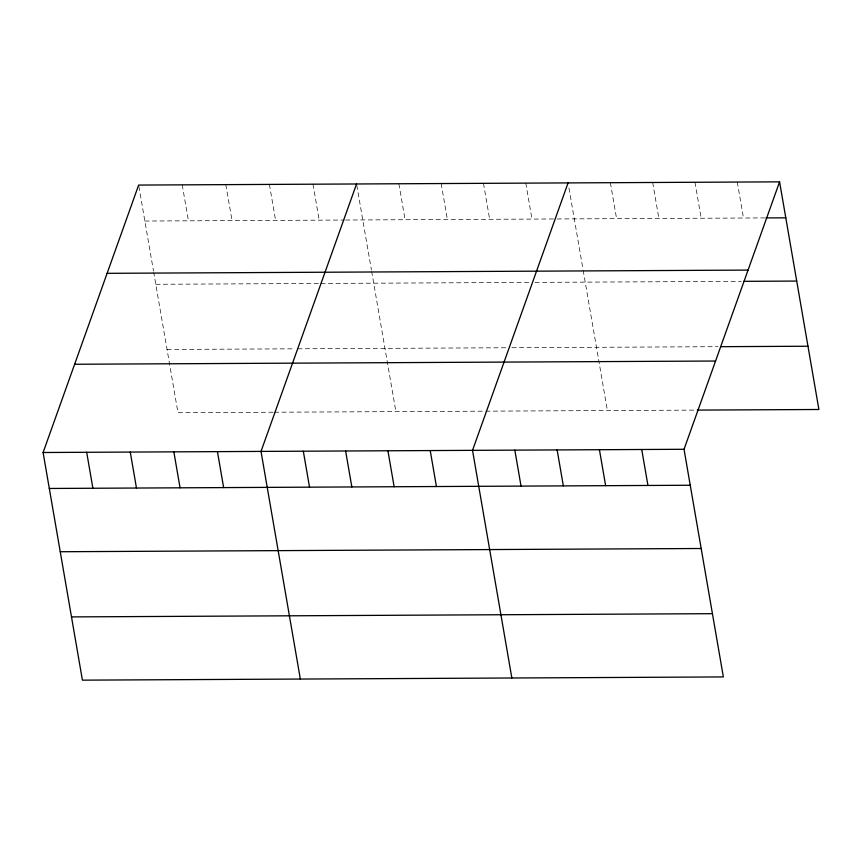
<?xml version="1.0" encoding="UTF-8"?>
<svg xmlns="http://www.w3.org/2000/svg" width="862" height="862" viewBox="0 0 862 862"><rect width="100%" height="100%" fill="white"/><g stroke="black" fill="none" stroke-linecap="round" stroke-linejoin="round"><path stroke-width="0.65" stroke-dasharray="4.31 3.23" d="M144.859 221.038L344.283 220.036M345.608 220.025L555.774 218.97M557.1 218.959L764.637 217.914M155.785 284.288L319.554 283.469M320.869 283.458L529.688 282.413M534.979 282.38L741.201 281.346M167.045 349.466L295.149 348.819M297.789 348.798L507.901 347.742M511.866 347.72L718.078 346.686M273.06 412.23L177.971 412.715L153.738 272.435M274.375 412.23L484.455 411.174M485.78 411.163L695.957 410.107M737.279 182.054L743.486 218.021M694.977 182.27L701.194 218.237M652.674 182.485L658.891 218.452M610.371 182.701L616.589 218.668M568.963 188.045L582.938 268.955M583.165 270.269L607.398 410.549M525.766 183.121L531.983 219.088M483.463 183.337L489.681 219.304M441.172 183.552L447.378 219.519M398.869 183.757L405.075 219.724M356.782 185.255L371.425 270.011M371.651 271.336L395.884 411.616M312.981 184.199L319.188 220.155M269.397 184.414L275.614 220.381M225.812 184.63L232.029 220.597M182.227 184.856L188.444 220.812M138.868 186.354L153.511 271.11"/><path stroke-width="1.29" d="M779.582 181.85L684.029 449.285L723.358 676.929L82.418 680.15L43.1 452.507L138.642 185.071L779.582 181.85L818.9 409.493L697.283 410.096M356.566 183.972L261.014 451.419L300.342 679.062M568.069 182.906L472.527 450.352L511.845 677.995M765.962 217.914L785.788 217.817M107.114 273.329L748.044 270.097M743.841 281.335L796.714 281.066M720.729 346.675L807.974 346.233M74.628 364.26L715.568 361.027M43.1 452.507L684.029 449.285M49.317 488.474L690.246 485.252M60.243 551.734L701.172 548.501M71.492 616.901L712.432 613.679M641.727 449.501L647.944 485.468M599.424 449.716L605.641 485.672M557.132 449.921L563.339 485.888M514.829 450.136L521.036 486.103M430.224 450.567L436.431 486.534M387.922 450.772L394.139 486.739M345.619 450.988L351.836 486.955M303.316 451.203L309.533 487.17M217.429 451.634L223.646 487.601M173.855 451.85L180.061 487.817M130.27 452.076L136.476 488.043M86.685 452.291L92.891 488.258"/></g></svg>
